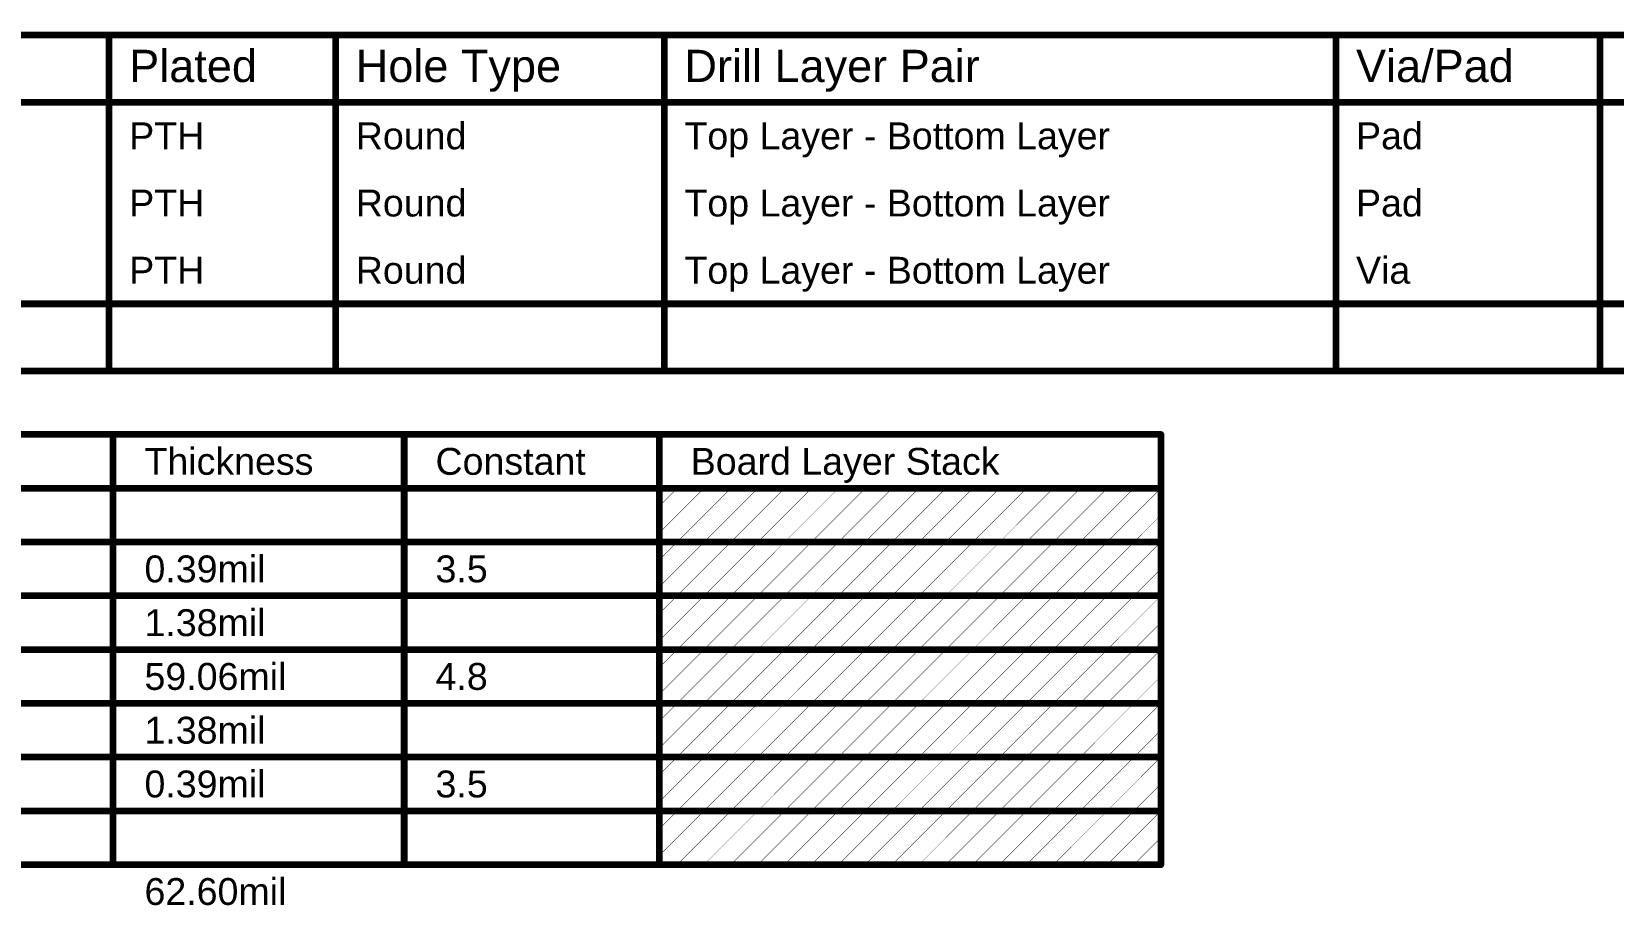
# Model space of a CAD drawing. Header units: inches. Extents: x -17 to 345, y -18 to 43.
# Drawn here: x 73.1 to 162.8, y -6.7 to 42.9 of the extents above; entities that cross this region are included whole.
import ezdxf

# ---------------------------------------------------------------- set-up
doc = ezdxf.new("R2010")
doc.units = ezdxf.units.IN
doc.layers.add('Drill Drawing', color=1, linetype='Continuous')
doc.layers.add('Mechanical 3', color=76, linetype='Continuous')
doc.styles.add('Arial', font='', dxfattribs={"height": 0.2})
doc.styles.get('Arial').set_extended_font_data('Arial')

msp = doc.modelspace()

# ---------------------------------------------------------------- linework, layer by layer
at = {"layer": 'Drill Drawing'}
for points in [[(21.831, 42.685, 0.381, 0.381, 0), (344.525, 42.685, 0.381, 0.381, 0)], [(77.468, 23.635, 0.381, 0.381, 0), (77.468, 42.685, 0.381, 0.381, 0)], [(90.317, 23.635, 0.381, 0.381, 0), (90.317, 42.685, 0.381, 0.381, 0)], [(108.956, 23.635, 0.381, 0.381, 0), (108.956, 42.685, 0.381, 0.381, 0)], [(147.044, 23.635, 0.381, 0.381, 0), (147.044, 42.685, 0.381, 0.381, 0)], [(162.026, 23.635, 0.381, 0.381, 0), (162.026, 42.685, 0.381, 0.381, 0)], [(21.831, 38.875, 0.381, 0.381, 0), (344.525, 38.875, 0.381, 0.381, 0)], [(21.831, 27.445, 0.381, 0.381, 0), (344.525, 27.445, 0.381, 0.381, 0)], [(21.831, 23.635, 0.381, 0.381, 0), (344.525, 23.635, 0.381, 0.381, 0)]]:
    msp.add_lwpolyline(points, format="xyseb", dxfattribs=at)
for points in [[(77.373, 42.685, 0.191, 0.191, 1), (77.563, 42.685, 0.191, 0.191, 1)], [(90.222, 42.685, 0.191, 0.191, 1), (90.412, 42.685, 0.191, 0.191, 1)], [(108.86, 42.685, 0.191, 0.191, 1), (109.051, 42.685, 0.191, 0.191, 1)], [(146.949, 42.685, 0.191, 0.191, 1), (147.14, 42.685, 0.191, 0.191, 1)], [(161.931, 42.685, 0.191, 0.191, 1), (162.122, 42.685, 0.191, 0.191, 1)], [(77.373, 23.635, 0.191, 0.191, 1), (77.563, 23.635, 0.191, 0.191, 1)], [(90.222, 23.635, 0.191, 0.191, 1), (90.412, 23.635, 0.191, 0.191, 1)], [(108.86, 23.635, 0.191, 0.191, 1), (109.051, 23.635, 0.191, 0.191, 1)], [(146.949, 23.635, 0.191, 0.191, 1), (147.14, 23.635, 0.191, 0.191, 1)], [(161.931, 23.635, 0.191, 0.191, 1), (162.122, 23.635, 0.191, 0.191, 1)]]:
    msp.add_lwpolyline(points, format="xyseb", close=True, dxfattribs=at)
at = {"layer": 'Mechanical 3'}
for points in [[(21.833, 20.041, 0.381, 0.381, 0), (137.119, 20.041, 0.381, 0.381, 0)], [(77.699, -4.343, 0.381, 0.381, 0), (77.699, 20.041, 0.381, 0.381, 0)], [(94.204, -4.343, 0.381, 0.381, 0), (94.204, 20.041, 0.381, 0.381, 0)], [(108.679, -4.343, 0.381, 0.381, 0), (108.679, 20.041, 0.381, 0.381, 0)], [(137.119, -4.343, 0.381, 0.381, 0), (137.119, 20.041, 0.381, 0.381, 0)], [(21.833, 16.993, 0.381, 0.381, 0), (137.119, 16.993, 0.381, 0.381, 0)], [(108.679, 15.985, 0.0254, 0.0254, 0), (109.687, 16.993, 0.0254, 0.0254, 0)], [(108.679, 14.461, 0.0254, 0.0254, 0), (111.211, 16.993, 0.0254, 0.0254, 0)], [(109.687, 13.945, 0.0254, 0.0254, 0), (112.735, 16.993, 0.0254, 0.0254, 0)], [(111.211, 13.945, 0.0254, 0.0254, 0), (114.259, 16.993, 0.0254, 0.0254, 0)], [(112.735, 13.945, 0.0254, 0.0254, 0), (115.783, 16.993, 0.0254, 0.0254, 0)], [(114.259, 13.945, 0.0254, 0.0254, 0), (117.307, 16.993, 0.0254, 0.0254, 0)], [(115.783, 13.945, 0.0254, 0.0254, 0), (118.831, 16.993, 0.0254, 0.0254, 0)], [(117.307, 13.945, 0.0254, 0.0254, 0), (120.355, 16.993, 0.0254, 0.0254, 0)], [(118.831, 13.945, 0.0254, 0.0254, 0), (121.879, 16.993, 0.0254, 0.0254, 0)], [(120.355, 13.945, 0.0254, 0.0254, 0), (123.403, 16.993, 0.0254, 0.0254, 0)], [(121.879, 13.945, 0.0254, 0.0254, 0), (124.927, 16.993, 0.0254, 0.0254, 0)], [(123.403, 13.945, 0.0254, 0.0254, 0), (126.451, 16.993, 0.0254, 0.0254, 0)], [(124.927, 13.945, 0.0254, 0.0254, 0), (127.975, 16.993, 0.0254, 0.0254, 0)], [(126.451, 13.945, 0.0254, 0.0254, 0), (129.499, 16.993, 0.0254, 0.0254, 0)], [(127.975, 13.945, 0.0254, 0.0254, 0), (131.023, 16.993, 0.0254, 0.0254, 0)], [(129.499, 13.945, 0.0254, 0.0254, 0), (132.547, 16.993, 0.0254, 0.0254, 0)], [(131.023, 13.945, 0.0254, 0.0254, 0), (134.071, 16.993, 0.0254, 0.0254, 0)], [(132.547, 13.945, 0.0254, 0.0254, 0), (135.595, 16.993, 0.0254, 0.0254, 0)], [(134.071, 13.945, 0.0254, 0.0254, 0), (137.119, 16.993, 0.0254, 0.0254, 0)], [(135.595, 13.945, 0.0254, 0.0254, 0), (137.119, 15.469, 0.0254, 0.0254, 0)], [(55.861, 13.945, 0.381, 0.381, 0), (77.699, 13.945, 0.381, 0.381, 0)], [(77.699, 13.945, 0.381, 0.381, 0), (94.204, 13.945, 0.381, 0.381, 0)], [(94.204, 13.945, 0.381, 0.381, 0), (108.679, 13.945, 0.381, 0.381, 0)], [(108.679, 13.945, 0.381, 0.381, 0), (137.119, 13.945, 0.381, 0.381, 0)], [(108.679, 12.937, 0.0254, 0.0254, 0), (109.687, 13.945, 0.0254, 0.0254, 0)], [(108.679, 11.413, 0.0254, 0.0254, 0), (111.211, 13.945, 0.0254, 0.0254, 0)], [(109.687, 10.897, 0.0254, 0.0254, 0), (112.735, 13.945, 0.0254, 0.0254, 0)], [(111.211, 10.897, 0.0254, 0.0254, 0), (114.259, 13.945, 0.0254, 0.0254, 0)], [(112.735, 10.897, 0.0254, 0.0254, 0), (115.783, 13.945, 0.0254, 0.0254, 0)], [(114.259, 10.897, 0.0254, 0.0254, 0), (117.307, 13.945, 0.0254, 0.0254, 0)], [(115.783, 10.897, 0.0254, 0.0254, 0), (118.831, 13.945, 0.0254, 0.0254, 0)], [(117.307, 10.897, 0.0254, 0.0254, 0), (120.355, 13.945, 0.0254, 0.0254, 0)], [(118.831, 10.897, 0.0254, 0.0254, 0), (121.879, 13.945, 0.0254, 0.0254, 0)], [(120.355, 10.897, 0.0254, 0.0254, 0), (123.403, 13.945, 0.0254, 0.0254, 0)], [(121.879, 10.897, 0.0254, 0.0254, 0), (124.927, 13.945, 0.0254, 0.0254, 0)], [(123.403, 10.897, 0.0254, 0.0254, 0), (126.451, 13.945, 0.0254, 0.0254, 0)], [(124.927, 10.897, 0.0254, 0.0254, 0), (127.975, 13.945, 0.0254, 0.0254, 0)], [(126.451, 10.897, 0.0254, 0.0254, 0), (129.499, 13.945, 0.0254, 0.0254, 0)], [(127.975, 10.897, 0.0254, 0.0254, 0), (131.023, 13.945, 0.0254, 0.0254, 0)], [(129.499, 10.897, 0.0254, 0.0254, 0), (132.547, 13.945, 0.0254, 0.0254, 0)], [(131.023, 10.897, 0.0254, 0.0254, 0), (134.071, 13.945, 0.0254, 0.0254, 0)], [(132.547, 10.897, 0.0254, 0.0254, 0), (135.595, 13.945, 0.0254, 0.0254, 0)], [(134.071, 10.897, 0.0254, 0.0254, 0), (137.119, 13.945, 0.0254, 0.0254, 0)], [(135.595, 10.897, 0.0254, 0.0254, 0), (137.119, 12.421, 0.0254, 0.0254, 0)], [(55.861, 10.897, 0.381, 0.381, 0), (77.699, 10.897, 0.381, 0.381, 0)], [(77.699, 10.897, 0.381, 0.381, 0), (94.204, 10.897, 0.381, 0.381, 0)], [(94.204, 10.897, 0.381, 0.381, 0), (108.679, 10.897, 0.381, 0.381, 0)], [(108.679, 10.897, 0.381, 0.381, 0), (137.119, 10.897, 0.381, 0.381, 0)], [(108.679, 9.889, 0.0254, 0.0254, 0), (109.687, 10.897, 0.0254, 0.0254, 0)], [(108.679, 8.365, 0.0254, 0.0254, 0), (111.211, 10.897, 0.0254, 0.0254, 0)], [(109.687, 7.849, 0.0254, 0.0254, 0), (112.735, 10.897, 0.0254, 0.0254, 0)], [(111.211, 7.849, 0.0254, 0.0254, 0), (114.259, 10.897, 0.0254, 0.0254, 0)], [(112.735, 7.849, 0.0254, 0.0254, 0), (115.783, 10.897, 0.0254, 0.0254, 0)], [(114.259, 7.849, 0.0254, 0.0254, 0), (117.307, 10.897, 0.0254, 0.0254, 0)], [(115.783, 7.849, 0.0254, 0.0254, 0), (118.831, 10.897, 0.0254, 0.0254, 0)], [(117.307, 7.849, 0.0254, 0.0254, 0), (120.355, 10.897, 0.0254, 0.0254, 0)], [(118.831, 7.849, 0.0254, 0.0254, 0), (121.879, 10.897, 0.0254, 0.0254, 0)], [(120.355, 7.849, 0.0254, 0.0254, 0), (123.403, 10.897, 0.0254, 0.0254, 0)], [(121.879, 7.849, 0.0254, 0.0254, 0), (124.927, 10.897, 0.0254, 0.0254, 0)], [(123.403, 7.849, 0.0254, 0.0254, 0), (126.451, 10.897, 0.0254, 0.0254, 0)], [(124.927, 7.849, 0.0254, 0.0254, 0), (127.975, 10.897, 0.0254, 0.0254, 0)], [(126.451, 7.849, 0.0254, 0.0254, 0), (129.499, 10.897, 0.0254, 0.0254, 0)], [(127.975, 7.849, 0.0254, 0.0254, 0), (131.023, 10.897, 0.0254, 0.0254, 0)], [(129.499, 7.849, 0.0254, 0.0254, 0), (132.547, 10.897, 0.0254, 0.0254, 0)], [(131.023, 7.849, 0.0254, 0.0254, 0), (134.071, 10.897, 0.0254, 0.0254, 0)], [(132.547, 7.849, 0.0254, 0.0254, 0), (135.595, 10.897, 0.0254, 0.0254, 0)], [(134.071, 7.849, 0.0254, 0.0254, 0), (137.119, 10.897, 0.0254, 0.0254, 0)], [(135.595, 7.849, 0.0254, 0.0254, 0), (137.119, 9.373, 0.0254, 0.0254, 0)], [(55.861, 7.849, 0.381, 0.381, 0), (77.699, 7.849, 0.381, 0.381, 0)], [(77.699, 7.849, 0.381, 0.381, 0), (94.204, 7.849, 0.381, 0.381, 0)], [(94.204, 7.849, 0.381, 0.381, 0), (108.679, 7.849, 0.381, 0.381, 0)], [(108.679, 7.849, 0.381, 0.381, 0), (137.119, 7.849, 0.381, 0.381, 0)], [(108.679, 6.841, 0.0254, 0.0254, 0), (109.687, 7.849, 0.0254, 0.0254, 0)], [(108.679, 5.317, 0.0254, 0.0254, 0), (111.211, 7.849, 0.0254, 0.0254, 0)], [(109.687, 4.801, 0.0254, 0.0254, 0), (112.735, 7.849, 0.0254, 0.0254, 0)], [(111.211, 4.801, 0.0254, 0.0254, 0), (114.259, 7.849, 0.0254, 0.0254, 0)], [(112.735, 4.801, 0.0254, 0.0254, 0), (115.783, 7.849, 0.0254, 0.0254, 0)], [(114.259, 4.801, 0.0254, 0.0254, 0), (117.307, 7.849, 0.0254, 0.0254, 0)], [(115.783, 4.801, 0.0254, 0.0254, 0), (118.831, 7.849, 0.0254, 0.0254, 0)], [(117.307, 4.801, 0.0254, 0.0254, 0), (120.355, 7.849, 0.0254, 0.0254, 0)], [(118.831, 4.801, 0.0254, 0.0254, 0), (121.879, 7.849, 0.0254, 0.0254, 0)], [(120.355, 4.801, 0.0254, 0.0254, 0), (123.403, 7.849, 0.0254, 0.0254, 0)], [(121.879, 4.801, 0.0254, 0.0254, 0), (124.927, 7.849, 0.0254, 0.0254, 0)], [(123.403, 4.801, 0.0254, 0.0254, 0), (126.451, 7.849, 0.0254, 0.0254, 0)], [(124.927, 4.801, 0.0254, 0.0254, 0), (127.975, 7.849, 0.0254, 0.0254, 0)], [(126.451, 4.801, 0.0254, 0.0254, 0), (129.499, 7.849, 0.0254, 0.0254, 0)], [(127.975, 4.801, 0.0254, 0.0254, 0), (131.023, 7.849, 0.0254, 0.0254, 0)], [(129.499, 4.801, 0.0254, 0.0254, 0), (132.547, 7.849, 0.0254, 0.0254, 0)], [(131.023, 4.801, 0.0254, 0.0254, 0), (134.071, 7.849, 0.0254, 0.0254, 0)], [(132.547, 4.801, 0.0254, 0.0254, 0), (135.595, 7.849, 0.0254, 0.0254, 0)], [(134.071, 4.801, 0.0254, 0.0254, 0), (137.119, 7.849, 0.0254, 0.0254, 0)], [(135.595, 4.801, 0.0254, 0.0254, 0), (137.119, 6.325, 0.0254, 0.0254, 0)], [(55.861, 4.801, 0.381, 0.381, 0), (77.699, 4.801, 0.381, 0.381, 0)], [(77.699, 4.801, 0.381, 0.381, 0), (94.204, 4.801, 0.381, 0.381, 0)], [(94.204, 4.801, 0.381, 0.381, 0), (108.679, 4.801, 0.381, 0.381, 0)], [(108.679, 4.801, 0.381, 0.381, 0), (137.119, 4.801, 0.381, 0.381, 0)], [(108.679, 3.793, 0.0254, 0.0254, 0), (109.687, 4.801, 0.0254, 0.0254, 0)], [(108.679, 2.269, 0.0254, 0.0254, 0), (111.211, 4.801, 0.0254, 0.0254, 0)], [(109.687, 1.753, 0.0254, 0.0254, 0), (112.735, 4.801, 0.0254, 0.0254, 0)], [(111.211, 1.753, 0.0254, 0.0254, 0), (114.259, 4.801, 0.0254, 0.0254, 0)], [(112.735, 1.753, 0.0254, 0.0254, 0), (115.783, 4.801, 0.0254, 0.0254, 0)], [(114.259, 1.753, 0.0254, 0.0254, 0), (117.307, 4.801, 0.0254, 0.0254, 0)], [(115.783, 1.753, 0.0254, 0.0254, 0), (118.831, 4.801, 0.0254, 0.0254, 0)], [(117.307, 1.753, 0.0254, 0.0254, 0), (120.355, 4.801, 0.0254, 0.0254, 0)], [(118.831, 1.753, 0.0254, 0.0254, 0), (121.879, 4.801, 0.0254, 0.0254, 0)], [(120.355, 1.753, 0.0254, 0.0254, 0), (123.403, 4.801, 0.0254, 0.0254, 0)], [(121.879, 1.753, 0.0254, 0.0254, 0), (124.927, 4.801, 0.0254, 0.0254, 0)], [(123.403, 1.753, 0.0254, 0.0254, 0), (126.451, 4.801, 0.0254, 0.0254, 0)], [(124.927, 1.753, 0.0254, 0.0254, 0), (127.975, 4.801, 0.0254, 0.0254, 0)], [(126.451, 1.753, 0.0254, 0.0254, 0), (129.499, 4.801, 0.0254, 0.0254, 0)], [(127.975, 1.753, 0.0254, 0.0254, 0), (131.023, 4.801, 0.0254, 0.0254, 0)], [(129.499, 1.753, 0.0254, 0.0254, 0), (132.547, 4.801, 0.0254, 0.0254, 0)], [(131.023, 1.753, 0.0254, 0.0254, 0), (134.071, 4.801, 0.0254, 0.0254, 0)], [(132.547, 1.753, 0.0254, 0.0254, 0), (135.595, 4.801, 0.0254, 0.0254, 0)], [(134.071, 1.753, 0.0254, 0.0254, 0), (137.119, 4.801, 0.0254, 0.0254, 0)], [(135.595, 1.753, 0.0254, 0.0254, 0), (137.119, 3.277, 0.0254, 0.0254, 0)], [(55.861, 1.753, 0.381, 0.381, 0), (77.699, 1.753, 0.381, 0.381, 0)], [(77.699, 1.753, 0.381, 0.381, 0), (94.204, 1.753, 0.381, 0.381, 0)], [(94.204, 1.753, 0.381, 0.381, 0), (108.679, 1.753, 0.381, 0.381, 0)], [(108.679, 1.753, 0.381, 0.381, 0), (137.119, 1.753, 0.381, 0.381, 0)], [(108.679, 0.745, 0.0254, 0.0254, 0), (109.687, 1.753, 0.0254, 0.0254, 0)], [(108.679, -0.779, 0.0254, 0.0254, 0), (111.211, 1.753, 0.0254, 0.0254, 0)], [(109.687, -1.295, 0.0254, 0.0254, 0), (112.735, 1.753, 0.0254, 0.0254, 0)], [(111.211, -1.295, 0.0254, 0.0254, 0), (114.259, 1.753, 0.0254, 0.0254, 0)], [(112.735, -1.295, 0.0254, 0.0254, 0), (115.783, 1.753, 0.0254, 0.0254, 0)], [(114.259, -1.295, 0.0254, 0.0254, 0), (117.307, 1.753, 0.0254, 0.0254, 0)], [(115.783, -1.295, 0.0254, 0.0254, 0), (118.831, 1.753, 0.0254, 0.0254, 0)], [(117.307, -1.295, 0.0254, 0.0254, 0), (120.355, 1.753, 0.0254, 0.0254, 0)], [(118.831, -1.295, 0.0254, 0.0254, 0), (121.879, 1.753, 0.0254, 0.0254, 0)], [(120.355, -1.295, 0.0254, 0.0254, 0), (123.403, 1.753, 0.0254, 0.0254, 0)], [(121.879, -1.295, 0.0254, 0.0254, 0), (124.927, 1.753, 0.0254, 0.0254, 0)], [(123.403, -1.295, 0.0254, 0.0254, 0), (126.451, 1.753, 0.0254, 0.0254, 0)], [(124.927, -1.295, 0.0254, 0.0254, 0), (127.975, 1.753, 0.0254, 0.0254, 0)], [(126.451, -1.295, 0.0254, 0.0254, 0), (129.499, 1.753, 0.0254, 0.0254, 0)], [(127.975, -1.295, 0.0254, 0.0254, 0), (131.023, 1.753, 0.0254, 0.0254, 0)], [(129.499, -1.295, 0.0254, 0.0254, 0), (132.547, 1.753, 0.0254, 0.0254, 0)], [(131.023, -1.295, 0.0254, 0.0254, 0), (134.071, 1.753, 0.0254, 0.0254, 0)], [(132.547, -1.295, 0.0254, 0.0254, 0), (135.595, 1.753, 0.0254, 0.0254, 0)], [(134.071, -1.295, 0.0254, 0.0254, 0), (137.119, 1.753, 0.0254, 0.0254, 0)], [(135.595, -1.295, 0.0254, 0.0254, 0), (137.119, 0.229, 0.0254, 0.0254, 0)], [(55.861, -1.295, 0.381, 0.381, 0), (77.699, -1.295, 0.381, 0.381, 0)], [(77.699, -1.295, 0.381, 0.381, 0), (94.204, -1.295, 0.381, 0.381, 0)], [(94.204, -1.295, 0.381, 0.381, 0), (108.679, -1.295, 0.381, 0.381, 0)], [(108.679, -1.295, 0.381, 0.381, 0), (137.119, -1.295, 0.381, 0.381, 0)], [(108.679, -2.303, 0.0254, 0.0254, 0), (109.687, -1.295, 0.0254, 0.0254, 0)], [(108.679, -3.827, 0.0254, 0.0254, 0), (111.211, -1.295, 0.0254, 0.0254, 0)], [(109.687, -4.343, 0.0254, 0.0254, 0), (112.735, -1.295, 0.0254, 0.0254, 0)], [(111.211, -4.343, 0.0254, 0.0254, 0), (114.259, -1.295, 0.0254, 0.0254, 0)], [(112.735, -4.343, 0.0254, 0.0254, 0), (115.783, -1.295, 0.0254, 0.0254, 0)], [(114.259, -4.343, 0.0254, 0.0254, 0), (117.307, -1.295, 0.0254, 0.0254, 0)], [(115.783, -4.343, 0.0254, 0.0254, 0), (118.831, -1.295, 0.0254, 0.0254, 0)], [(117.307, -4.343, 0.0254, 0.0254, 0), (120.355, -1.295, 0.0254, 0.0254, 0)], [(118.831, -4.343, 0.0254, 0.0254, 0), (121.879, -1.295, 0.0254, 0.0254, 0)], [(120.355, -4.343, 0.0254, 0.0254, 0), (123.403, -1.295, 0.0254, 0.0254, 0)], [(121.879, -4.343, 0.0254, 0.0254, 0), (124.927, -1.295, 0.0254, 0.0254, 0)], [(123.403, -4.343, 0.0254, 0.0254, 0), (126.451, -1.295, 0.0254, 0.0254, 0)], [(124.927, -4.343, 0.0254, 0.0254, 0), (127.975, -1.295, 0.0254, 0.0254, 0)], [(126.451, -4.343, 0.0254, 0.0254, 0), (129.499, -1.295, 0.0254, 0.0254, 0)], [(127.975, -4.343, 0.0254, 0.0254, 0), (131.023, -1.295, 0.0254, 0.0254, 0)], [(129.499, -4.343, 0.0254, 0.0254, 0), (132.547, -1.295, 0.0254, 0.0254, 0)], [(131.023, -4.343, 0.0254, 0.0254, 0), (134.071, -1.295, 0.0254, 0.0254, 0)], [(132.547, -4.343, 0.0254, 0.0254, 0), (135.595, -1.295, 0.0254, 0.0254, 0)], [(134.071, -4.343, 0.0254, 0.0254, 0), (137.119, -1.295, 0.0254, 0.0254, 0)], [(135.595, -4.343, 0.0254, 0.0254, 0), (137.119, -2.819, 0.0254, 0.0254, 0)], [(55.861, -4.343, 0.381, 0.381, 0), (77.699, -4.343, 0.381, 0.381, 0)], [(77.699, -4.343, 0.381, 0.381, 0), (94.204, -4.343, 0.381, 0.381, 0)], [(94.204, -4.343, 0.381, 0.381, 0), (108.679, -4.343, 0.381, 0.381, 0)], [(108.679, -4.343, 0.381, 0.381, 0), (137.119, -4.343, 0.381, 0.381, 0)]]:
    msp.add_lwpolyline(points, format="xyseb", dxfattribs=at)
for points in [[(77.603, 20.041, 0.191, 0.191, 1), (77.794, 20.041, 0.191, 0.191, 1)], [(94.109, 20.041, 0.191, 0.191, 1), (94.3, 20.041, 0.191, 0.191, 1)], [(108.584, 20.041, 0.191, 0.191, 1), (108.774, 20.041, 0.191, 0.191, 1)], [(137.024, 20.041, 0.191, 0.191, 1), (137.214, 20.041, 0.191, 0.191, 1)], [(137.024, 20.041, 0.191, 0.191, 1), (137.214, 20.041, 0.191, 0.191, 1)], [(137.024, 16.993, 0.191, 0.191, 1), (137.214, 16.993, 0.191, 0.191, 1)], [(109.68, 16.993, 0.0127, 0.0127, 1), (109.693, 16.993, 0.0127, 0.0127, 1)], [(111.204, 16.993, 0.0127, 0.0127, 1), (111.217, 16.993, 0.0127, 0.0127, 1)], [(112.728, 16.993, 0.0127, 0.0127, 1), (112.741, 16.993, 0.0127, 0.0127, 1)], [(114.252, 16.993, 0.0127, 0.0127, 1), (114.265, 16.993, 0.0127, 0.0127, 1)], [(115.776, 16.993, 0.0127, 0.0127, 1), (115.789, 16.993, 0.0127, 0.0127, 1)], [(117.3, 16.993, 0.0127, 0.0127, 1), (117.313, 16.993, 0.0127, 0.0127, 1)], [(118.824, 16.993, 0.0127, 0.0127, 1), (118.837, 16.993, 0.0127, 0.0127, 1)], [(120.348, 16.993, 0.0127, 0.0127, 1), (120.361, 16.993, 0.0127, 0.0127, 1)], [(121.872, 16.993, 0.0127, 0.0127, 1), (121.885, 16.993, 0.0127, 0.0127, 1)], [(123.396, 16.993, 0.0127, 0.0127, 1), (123.409, 16.993, 0.0127, 0.0127, 1)], [(124.92, 16.993, 0.0127, 0.0127, 1), (124.933, 16.993, 0.0127, 0.0127, 1)], [(126.444, 16.993, 0.0127, 0.0127, 1), (126.457, 16.993, 0.0127, 0.0127, 1)], [(127.968, 16.993, 0.0127, 0.0127, 1), (127.981, 16.993, 0.0127, 0.0127, 1)], [(129.492, 16.993, 0.0127, 0.0127, 1), (129.505, 16.993, 0.0127, 0.0127, 1)], [(131.016, 16.993, 0.0127, 0.0127, 1), (131.029, 16.993, 0.0127, 0.0127, 1)], [(132.54, 16.993, 0.0127, 0.0127, 1), (132.553, 16.993, 0.0127, 0.0127, 1)], [(134.064, 16.993, 0.0127, 0.0127, 1), (134.077, 16.993, 0.0127, 0.0127, 1)], [(135.588, 16.993, 0.0127, 0.0127, 1), (135.601, 16.993, 0.0127, 0.0127, 1)], [(137.112, 16.993, 0.0127, 0.0127, 1), (137.125, 16.993, 0.0127, 0.0127, 1)], [(108.673, 15.985, 0.0127, 0.0127, 1), (108.685, 15.985, 0.0127, 0.0127, 1)], [(137.112, 15.469, 0.0127, 0.0127, 1), (137.125, 15.469, 0.0127, 0.0127, 1)], [(108.673, 14.461, 0.0127, 0.0127, 1), (108.685, 14.461, 0.0127, 0.0127, 1)], [(77.603, 13.945, 0.191, 0.191, 1), (77.794, 13.945, 0.191, 0.191, 1)], [(77.603, 13.945, 0.191, 0.191, 1), (77.794, 13.945, 0.191, 0.191, 1)], [(94.109, 13.945, 0.191, 0.191, 1), (94.3, 13.945, 0.191, 0.191, 1)], [(94.109, 13.945, 0.191, 0.191, 1), (94.3, 13.945, 0.191, 0.191, 1)], [(108.584, 13.945, 0.191, 0.191, 1), (108.774, 13.945, 0.191, 0.191, 1)], [(108.584, 13.945, 0.191, 0.191, 1), (108.774, 13.945, 0.191, 0.191, 1)], [(109.68, 13.945, 0.0127, 0.0127, 1), (109.693, 13.945, 0.0127, 0.0127, 1)], [(109.68, 13.945, 0.0127, 0.0127, 1), (109.693, 13.945, 0.0127, 0.0127, 1)], [(111.204, 13.945, 0.0127, 0.0127, 1), (111.217, 13.945, 0.0127, 0.0127, 1)], [(111.204, 13.945, 0.0127, 0.0127, 1), (111.217, 13.945, 0.0127, 0.0127, 1)], [(112.728, 13.945, 0.0127, 0.0127, 1), (112.741, 13.945, 0.0127, 0.0127, 1)], [(112.728, 13.945, 0.0127, 0.0127, 1), (112.741, 13.945, 0.0127, 0.0127, 1)], [(114.252, 13.945, 0.0127, 0.0127, 1), (114.265, 13.945, 0.0127, 0.0127, 1)], [(114.252, 13.945, 0.0127, 0.0127, 1), (114.265, 13.945, 0.0127, 0.0127, 1)], [(115.776, 13.945, 0.0127, 0.0127, 1), (115.789, 13.945, 0.0127, 0.0127, 1)], [(115.776, 13.945, 0.0127, 0.0127, 1), (115.789, 13.945, 0.0127, 0.0127, 1)], [(117.3, 13.945, 0.0127, 0.0127, 1), (117.313, 13.945, 0.0127, 0.0127, 1)], [(117.3, 13.945, 0.0127, 0.0127, 1), (117.313, 13.945, 0.0127, 0.0127, 1)], [(118.824, 13.945, 0.0127, 0.0127, 1), (118.837, 13.945, 0.0127, 0.0127, 1)], [(118.824, 13.945, 0.0127, 0.0127, 1), (118.837, 13.945, 0.0127, 0.0127, 1)], [(120.348, 13.945, 0.0127, 0.0127, 1), (120.361, 13.945, 0.0127, 0.0127, 1)], [(120.348, 13.945, 0.0127, 0.0127, 1), (120.361, 13.945, 0.0127, 0.0127, 1)], [(121.872, 13.945, 0.0127, 0.0127, 1), (121.885, 13.945, 0.0127, 0.0127, 1)], [(121.872, 13.945, 0.0127, 0.0127, 1), (121.885, 13.945, 0.0127, 0.0127, 1)], [(123.396, 13.945, 0.0127, 0.0127, 1), (123.409, 13.945, 0.0127, 0.0127, 1)], [(123.396, 13.945, 0.0127, 0.0127, 1), (123.409, 13.945, 0.0127, 0.0127, 1)], [(124.92, 13.945, 0.0127, 0.0127, 1), (124.933, 13.945, 0.0127, 0.0127, 1)], [(124.92, 13.945, 0.0127, 0.0127, 1), (124.933, 13.945, 0.0127, 0.0127, 1)], [(126.444, 13.945, 0.0127, 0.0127, 1), (126.457, 13.945, 0.0127, 0.0127, 1)], [(126.444, 13.945, 0.0127, 0.0127, 1), (126.457, 13.945, 0.0127, 0.0127, 1)], [(127.968, 13.945, 0.0127, 0.0127, 1), (127.981, 13.945, 0.0127, 0.0127, 1)], [(127.968, 13.945, 0.0127, 0.0127, 1), (127.981, 13.945, 0.0127, 0.0127, 1)], [(129.492, 13.945, 0.0127, 0.0127, 1), (129.505, 13.945, 0.0127, 0.0127, 1)], [(129.492, 13.945, 0.0127, 0.0127, 1), (129.505, 13.945, 0.0127, 0.0127, 1)], [(131.016, 13.945, 0.0127, 0.0127, 1), (131.029, 13.945, 0.0127, 0.0127, 1)], [(131.016, 13.945, 0.0127, 0.0127, 1), (131.029, 13.945, 0.0127, 0.0127, 1)], [(132.54, 13.945, 0.0127, 0.0127, 1), (132.553, 13.945, 0.0127, 0.0127, 1)], [(132.54, 13.945, 0.0127, 0.0127, 1), (132.553, 13.945, 0.0127, 0.0127, 1)], [(134.064, 13.945, 0.0127, 0.0127, 1), (134.077, 13.945, 0.0127, 0.0127, 1)], [(134.064, 13.945, 0.0127, 0.0127, 1), (134.077, 13.945, 0.0127, 0.0127, 1)], [(135.588, 13.945, 0.0127, 0.0127, 1), (135.601, 13.945, 0.0127, 0.0127, 1)], [(135.588, 13.945, 0.0127, 0.0127, 1), (135.601, 13.945, 0.0127, 0.0127, 1)], [(137.024, 13.945, 0.191, 0.191, 1), (137.214, 13.945, 0.191, 0.191, 1)], [(137.112, 13.945, 0.0127, 0.0127, 1), (137.125, 13.945, 0.0127, 0.0127, 1)], [(108.673, 12.937, 0.0127, 0.0127, 1), (108.685, 12.937, 0.0127, 0.0127, 1)], [(137.112, 12.421, 0.0127, 0.0127, 1), (137.125, 12.421, 0.0127, 0.0127, 1)], [(77.603, 10.897, 0.191, 0.191, 1), (77.794, 10.897, 0.191, 0.191, 1)], [(77.603, 10.897, 0.191, 0.191, 1), (77.794, 10.897, 0.191, 0.191, 1)], [(94.109, 10.897, 0.191, 0.191, 1), (94.3, 10.897, 0.191, 0.191, 1)], [(94.109, 10.897, 0.191, 0.191, 1), (94.3, 10.897, 0.191, 0.191, 1)], [(108.584, 10.897, 0.191, 0.191, 1), (108.774, 10.897, 0.191, 0.191, 1)], [(108.584, 10.897, 0.191, 0.191, 1), (108.774, 10.897, 0.191, 0.191, 1)], [(108.673, 11.413, 0.0127, 0.0127, 1), (108.685, 11.413, 0.0127, 0.0127, 1)], [(109.68, 10.897, 0.0127, 0.0127, 1), (109.693, 10.897, 0.0127, 0.0127, 1)], [(109.68, 10.897, 0.0127, 0.0127, 1), (109.693, 10.897, 0.0127, 0.0127, 1)], [(111.204, 10.897, 0.0127, 0.0127, 1), (111.217, 10.897, 0.0127, 0.0127, 1)], [(111.204, 10.897, 0.0127, 0.0127, 1), (111.217, 10.897, 0.0127, 0.0127, 1)], [(112.728, 10.897, 0.0127, 0.0127, 1), (112.741, 10.897, 0.0127, 0.0127, 1)], [(112.728, 10.897, 0.0127, 0.0127, 1), (112.741, 10.897, 0.0127, 0.0127, 1)], [(114.252, 10.897, 0.0127, 0.0127, 1), (114.265, 10.897, 0.0127, 0.0127, 1)], [(114.252, 10.897, 0.0127, 0.0127, 1), (114.265, 10.897, 0.0127, 0.0127, 1)], [(115.776, 10.897, 0.0127, 0.0127, 1), (115.789, 10.897, 0.0127, 0.0127, 1)], [(115.776, 10.897, 0.0127, 0.0127, 1), (115.789, 10.897, 0.0127, 0.0127, 1)], [(117.3, 10.897, 0.0127, 0.0127, 1), (117.313, 10.897, 0.0127, 0.0127, 1)], [(117.3, 10.897, 0.0127, 0.0127, 1), (117.313, 10.897, 0.0127, 0.0127, 1)], [(118.824, 10.897, 0.0127, 0.0127, 1), (118.837, 10.897, 0.0127, 0.0127, 1)], [(118.824, 10.897, 0.0127, 0.0127, 1), (118.837, 10.897, 0.0127, 0.0127, 1)], [(120.348, 10.897, 0.0127, 0.0127, 1), (120.361, 10.897, 0.0127, 0.0127, 1)], [(120.348, 10.897, 0.0127, 0.0127, 1), (120.361, 10.897, 0.0127, 0.0127, 1)], [(121.872, 10.897, 0.0127, 0.0127, 1), (121.885, 10.897, 0.0127, 0.0127, 1)], [(121.872, 10.897, 0.0127, 0.0127, 1), (121.885, 10.897, 0.0127, 0.0127, 1)], [(123.396, 10.897, 0.0127, 0.0127, 1), (123.409, 10.897, 0.0127, 0.0127, 1)], [(123.396, 10.897, 0.0127, 0.0127, 1), (123.409, 10.897, 0.0127, 0.0127, 1)], [(124.92, 10.897, 0.0127, 0.0127, 1), (124.933, 10.897, 0.0127, 0.0127, 1)], [(124.92, 10.897, 0.0127, 0.0127, 1), (124.933, 10.897, 0.0127, 0.0127, 1)], [(126.444, 10.897, 0.0127, 0.0127, 1), (126.457, 10.897, 0.0127, 0.0127, 1)], [(126.444, 10.897, 0.0127, 0.0127, 1), (126.457, 10.897, 0.0127, 0.0127, 1)], [(127.968, 10.897, 0.0127, 0.0127, 1), (127.981, 10.897, 0.0127, 0.0127, 1)], [(127.968, 10.897, 0.0127, 0.0127, 1), (127.981, 10.897, 0.0127, 0.0127, 1)], [(129.492, 10.897, 0.0127, 0.0127, 1), (129.505, 10.897, 0.0127, 0.0127, 1)], [(129.492, 10.897, 0.0127, 0.0127, 1), (129.505, 10.897, 0.0127, 0.0127, 1)], [(131.016, 10.897, 0.0127, 0.0127, 1), (131.029, 10.897, 0.0127, 0.0127, 1)], [(131.016, 10.897, 0.0127, 0.0127, 1), (131.029, 10.897, 0.0127, 0.0127, 1)], [(132.54, 10.897, 0.0127, 0.0127, 1), (132.553, 10.897, 0.0127, 0.0127, 1)], [(132.54, 10.897, 0.0127, 0.0127, 1), (132.553, 10.897, 0.0127, 0.0127, 1)], [(134.064, 10.897, 0.0127, 0.0127, 1), (134.077, 10.897, 0.0127, 0.0127, 1)], [(134.064, 10.897, 0.0127, 0.0127, 1), (134.077, 10.897, 0.0127, 0.0127, 1)], [(135.588, 10.897, 0.0127, 0.0127, 1), (135.601, 10.897, 0.0127, 0.0127, 1)], [(135.588, 10.897, 0.0127, 0.0127, 1), (135.601, 10.897, 0.0127, 0.0127, 1)], [(137.024, 10.897, 0.191, 0.191, 1), (137.214, 10.897, 0.191, 0.191, 1)], [(137.112, 10.897, 0.0127, 0.0127, 1), (137.125, 10.897, 0.0127, 0.0127, 1)], [(108.673, 9.889, 0.0127, 0.0127, 1), (108.685, 9.889, 0.0127, 0.0127, 1)], [(137.112, 9.373, 0.0127, 0.0127, 1), (137.125, 9.373, 0.0127, 0.0127, 1)], [(108.673, 8.365, 0.0127, 0.0127, 1), (108.685, 8.365, 0.0127, 0.0127, 1)], [(77.603, 7.849, 0.191, 0.191, 1), (77.794, 7.849, 0.191, 0.191, 1)], [(77.603, 7.849, 0.191, 0.191, 1), (77.794, 7.849, 0.191, 0.191, 1)], [(94.109, 7.849, 0.191, 0.191, 1), (94.3, 7.849, 0.191, 0.191, 1)], [(94.109, 7.849, 0.191, 0.191, 1), (94.3, 7.849, 0.191, 0.191, 1)], [(108.584, 7.849, 0.191, 0.191, 1), (108.774, 7.849, 0.191, 0.191, 1)], [(108.584, 7.849, 0.191, 0.191, 1), (108.774, 7.849, 0.191, 0.191, 1)], [(109.68, 7.849, 0.0127, 0.0127, 1), (109.693, 7.849, 0.0127, 0.0127, 1)], [(109.68, 7.849, 0.0127, 0.0127, 1), (109.693, 7.849, 0.0127, 0.0127, 1)], [(111.204, 7.849, 0.0127, 0.0127, 1), (111.217, 7.849, 0.0127, 0.0127, 1)], [(111.204, 7.849, 0.0127, 0.0127, 1), (111.217, 7.849, 0.0127, 0.0127, 1)], [(112.728, 7.849, 0.0127, 0.0127, 1), (112.741, 7.849, 0.0127, 0.0127, 1)], [(112.728, 7.849, 0.0127, 0.0127, 1), (112.741, 7.849, 0.0127, 0.0127, 1)], [(114.252, 7.849, 0.0127, 0.0127, 1), (114.265, 7.849, 0.0127, 0.0127, 1)], [(114.252, 7.849, 0.0127, 0.0127, 1), (114.265, 7.849, 0.0127, 0.0127, 1)], [(115.776, 7.849, 0.0127, 0.0127, 1), (115.789, 7.849, 0.0127, 0.0127, 1)], [(115.776, 7.849, 0.0127, 0.0127, 1), (115.789, 7.849, 0.0127, 0.0127, 1)], [(117.3, 7.849, 0.0127, 0.0127, 1), (117.313, 7.849, 0.0127, 0.0127, 1)], [(117.3, 7.849, 0.0127, 0.0127, 1), (117.313, 7.849, 0.0127, 0.0127, 1)], [(118.824, 7.849, 0.0127, 0.0127, 1), (118.837, 7.849, 0.0127, 0.0127, 1)], [(118.824, 7.849, 0.0127, 0.0127, 1), (118.837, 7.849, 0.0127, 0.0127, 1)], [(120.348, 7.849, 0.0127, 0.0127, 1), (120.361, 7.849, 0.0127, 0.0127, 1)], [(120.348, 7.849, 0.0127, 0.0127, 1), (120.361, 7.849, 0.0127, 0.0127, 1)], [(121.872, 7.849, 0.0127, 0.0127, 1), (121.885, 7.849, 0.0127, 0.0127, 1)], [(121.872, 7.849, 0.0127, 0.0127, 1), (121.885, 7.849, 0.0127, 0.0127, 1)], [(123.396, 7.849, 0.0127, 0.0127, 1), (123.409, 7.849, 0.0127, 0.0127, 1)], [(123.396, 7.849, 0.0127, 0.0127, 1), (123.409, 7.849, 0.0127, 0.0127, 1)], [(124.92, 7.849, 0.0127, 0.0127, 1), (124.933, 7.849, 0.0127, 0.0127, 1)], [(124.92, 7.849, 0.0127, 0.0127, 1), (124.933, 7.849, 0.0127, 0.0127, 1)], [(126.444, 7.849, 0.0127, 0.0127, 1), (126.457, 7.849, 0.0127, 0.0127, 1)], [(126.444, 7.849, 0.0127, 0.0127, 1), (126.457, 7.849, 0.0127, 0.0127, 1)], [(127.968, 7.849, 0.0127, 0.0127, 1), (127.981, 7.849, 0.0127, 0.0127, 1)], [(127.968, 7.849, 0.0127, 0.0127, 1), (127.981, 7.849, 0.0127, 0.0127, 1)], [(129.492, 7.849, 0.0127, 0.0127, 1), (129.505, 7.849, 0.0127, 0.0127, 1)], [(129.492, 7.849, 0.0127, 0.0127, 1), (129.505, 7.849, 0.0127, 0.0127, 1)], [(131.016, 7.849, 0.0127, 0.0127, 1), (131.029, 7.849, 0.0127, 0.0127, 1)], [(131.016, 7.849, 0.0127, 0.0127, 1), (131.029, 7.849, 0.0127, 0.0127, 1)], [(132.54, 7.849, 0.0127, 0.0127, 1), (132.553, 7.849, 0.0127, 0.0127, 1)], [(132.54, 7.849, 0.0127, 0.0127, 1), (132.553, 7.849, 0.0127, 0.0127, 1)], [(134.064, 7.849, 0.0127, 0.0127, 1), (134.077, 7.849, 0.0127, 0.0127, 1)], [(134.064, 7.849, 0.0127, 0.0127, 1), (134.077, 7.849, 0.0127, 0.0127, 1)], [(135.588, 7.849, 0.0127, 0.0127, 1), (135.601, 7.849, 0.0127, 0.0127, 1)], [(135.588, 7.849, 0.0127, 0.0127, 1), (135.601, 7.849, 0.0127, 0.0127, 1)], [(137.024, 7.849, 0.191, 0.191, 1), (137.214, 7.849, 0.191, 0.191, 1)], [(137.112, 7.849, 0.0127, 0.0127, 1), (137.125, 7.849, 0.0127, 0.0127, 1)], [(108.673, 6.841, 0.0127, 0.0127, 1), (108.685, 6.841, 0.0127, 0.0127, 1)], [(137.112, 6.325, 0.0127, 0.0127, 1), (137.125, 6.325, 0.0127, 0.0127, 1)], [(77.603, 4.801, 0.191, 0.191, 1), (77.794, 4.801, 0.191, 0.191, 1)], [(77.603, 4.801, 0.191, 0.191, 1), (77.794, 4.801, 0.191, 0.191, 1)], [(94.109, 4.801, 0.191, 0.191, 1), (94.3, 4.801, 0.191, 0.191, 1)], [(94.109, 4.801, 0.191, 0.191, 1), (94.3, 4.801, 0.191, 0.191, 1)], [(108.584, 4.801, 0.191, 0.191, 1), (108.774, 4.801, 0.191, 0.191, 1)], [(108.584, 4.801, 0.191, 0.191, 1), (108.774, 4.801, 0.191, 0.191, 1)], [(108.673, 5.317, 0.0127, 0.0127, 1), (108.685, 5.317, 0.0127, 0.0127, 1)], [(109.68, 4.801, 0.0127, 0.0127, 1), (109.693, 4.801, 0.0127, 0.0127, 1)], [(109.68, 4.801, 0.0127, 0.0127, 1), (109.693, 4.801, 0.0127, 0.0127, 1)], [(111.204, 4.801, 0.0127, 0.0127, 1), (111.217, 4.801, 0.0127, 0.0127, 1)], [(111.204, 4.801, 0.0127, 0.0127, 1), (111.217, 4.801, 0.0127, 0.0127, 1)], [(112.728, 4.801, 0.0127, 0.0127, 1), (112.741, 4.801, 0.0127, 0.0127, 1)], [(112.728, 4.801, 0.0127, 0.0127, 1), (112.741, 4.801, 0.0127, 0.0127, 1)], [(114.252, 4.801, 0.0127, 0.0127, 1), (114.265, 4.801, 0.0127, 0.0127, 1)], [(114.252, 4.801, 0.0127, 0.0127, 1), (114.265, 4.801, 0.0127, 0.0127, 1)], [(115.776, 4.801, 0.0127, 0.0127, 1), (115.789, 4.801, 0.0127, 0.0127, 1)], [(115.776, 4.801, 0.0127, 0.0127, 1), (115.789, 4.801, 0.0127, 0.0127, 1)], [(117.3, 4.801, 0.0127, 0.0127, 1), (117.313, 4.801, 0.0127, 0.0127, 1)], [(117.3, 4.801, 0.0127, 0.0127, 1), (117.313, 4.801, 0.0127, 0.0127, 1)], [(118.824, 4.801, 0.0127, 0.0127, 1), (118.837, 4.801, 0.0127, 0.0127, 1)], [(118.824, 4.801, 0.0127, 0.0127, 1), (118.837, 4.801, 0.0127, 0.0127, 1)], [(120.348, 4.801, 0.0127, 0.0127, 1), (120.361, 4.801, 0.0127, 0.0127, 1)], [(120.348, 4.801, 0.0127, 0.0127, 1), (120.361, 4.801, 0.0127, 0.0127, 1)], [(121.872, 4.801, 0.0127, 0.0127, 1), (121.885, 4.801, 0.0127, 0.0127, 1)], [(121.872, 4.801, 0.0127, 0.0127, 1), (121.885, 4.801, 0.0127, 0.0127, 1)], [(123.396, 4.801, 0.0127, 0.0127, 1), (123.409, 4.801, 0.0127, 0.0127, 1)], [(123.396, 4.801, 0.0127, 0.0127, 1), (123.409, 4.801, 0.0127, 0.0127, 1)], [(124.92, 4.801, 0.0127, 0.0127, 1), (124.933, 4.801, 0.0127, 0.0127, 1)], [(124.92, 4.801, 0.0127, 0.0127, 1), (124.933, 4.801, 0.0127, 0.0127, 1)], [(126.444, 4.801, 0.0127, 0.0127, 1), (126.457, 4.801, 0.0127, 0.0127, 1)], [(126.444, 4.801, 0.0127, 0.0127, 1), (126.457, 4.801, 0.0127, 0.0127, 1)], [(127.968, 4.801, 0.0127, 0.0127, 1), (127.981, 4.801, 0.0127, 0.0127, 1)], [(127.968, 4.801, 0.0127, 0.0127, 1), (127.981, 4.801, 0.0127, 0.0127, 1)], [(129.492, 4.801, 0.0127, 0.0127, 1), (129.505, 4.801, 0.0127, 0.0127, 1)], [(129.492, 4.801, 0.0127, 0.0127, 1), (129.505, 4.801, 0.0127, 0.0127, 1)], [(131.016, 4.801, 0.0127, 0.0127, 1), (131.029, 4.801, 0.0127, 0.0127, 1)], [(131.016, 4.801, 0.0127, 0.0127, 1), (131.029, 4.801, 0.0127, 0.0127, 1)], [(132.54, 4.801, 0.0127, 0.0127, 1), (132.553, 4.801, 0.0127, 0.0127, 1)], [(132.54, 4.801, 0.0127, 0.0127, 1), (132.553, 4.801, 0.0127, 0.0127, 1)], [(134.064, 4.801, 0.0127, 0.0127, 1), (134.077, 4.801, 0.0127, 0.0127, 1)], [(134.064, 4.801, 0.0127, 0.0127, 1), (134.077, 4.801, 0.0127, 0.0127, 1)], [(135.588, 4.801, 0.0127, 0.0127, 1), (135.601, 4.801, 0.0127, 0.0127, 1)], [(135.588, 4.801, 0.0127, 0.0127, 1), (135.601, 4.801, 0.0127, 0.0127, 1)], [(137.024, 4.801, 0.191, 0.191, 1), (137.214, 4.801, 0.191, 0.191, 1)], [(137.112, 4.801, 0.0127, 0.0127, 1), (137.125, 4.801, 0.0127, 0.0127, 1)], [(108.673, 3.793, 0.0127, 0.0127, 1), (108.685, 3.793, 0.0127, 0.0127, 1)], [(137.112, 3.277, 0.0127, 0.0127, 1), (137.125, 3.277, 0.0127, 0.0127, 1)], [(77.603, 1.753, 0.191, 0.191, 1), (77.794, 1.753, 0.191, 0.191, 1)], [(77.603, 1.753, 0.191, 0.191, 1), (77.794, 1.753, 0.191, 0.191, 1)], [(94.109, 1.753, 0.191, 0.191, 1), (94.3, 1.753, 0.191, 0.191, 1)], [(94.109, 1.753, 0.191, 0.191, 1), (94.3, 1.753, 0.191, 0.191, 1)], [(108.584, 1.753, 0.191, 0.191, 1), (108.774, 1.753, 0.191, 0.191, 1)], [(108.584, 1.753, 0.191, 0.191, 1), (108.774, 1.753, 0.191, 0.191, 1)], [(108.673, 2.269, 0.0127, 0.0127, 1), (108.685, 2.269, 0.0127, 0.0127, 1)], [(137.024, 1.753, 0.191, 0.191, 1), (137.214, 1.753, 0.191, 0.191, 1)], [(109.68, 1.753, 0.0127, 0.0127, 1), (109.693, 1.753, 0.0127, 0.0127, 1)], [(109.68, 1.753, 0.0127, 0.0127, 1), (109.693, 1.753, 0.0127, 0.0127, 1)], [(111.204, 1.753, 0.0127, 0.0127, 1), (111.217, 1.753, 0.0127, 0.0127, 1)], [(111.204, 1.753, 0.0127, 0.0127, 1), (111.217, 1.753, 0.0127, 0.0127, 1)], [(112.728, 1.753, 0.0127, 0.0127, 1), (112.741, 1.753, 0.0127, 0.0127, 1)], [(112.728, 1.753, 0.0127, 0.0127, 1), (112.741, 1.753, 0.0127, 0.0127, 1)], [(114.252, 1.753, 0.0127, 0.0127, 1), (114.265, 1.753, 0.0127, 0.0127, 1)], [(114.252, 1.753, 0.0127, 0.0127, 1), (114.265, 1.753, 0.0127, 0.0127, 1)], [(115.776, 1.753, 0.0127, 0.0127, 1), (115.789, 1.753, 0.0127, 0.0127, 1)], [(115.776, 1.753, 0.0127, 0.0127, 1), (115.789, 1.753, 0.0127, 0.0127, 1)], [(117.3, 1.753, 0.0127, 0.0127, 1), (117.313, 1.753, 0.0127, 0.0127, 1)], [(117.3, 1.753, 0.0127, 0.0127, 1), (117.313, 1.753, 0.0127, 0.0127, 1)], [(118.824, 1.753, 0.0127, 0.0127, 1), (118.837, 1.753, 0.0127, 0.0127, 1)], [(118.824, 1.753, 0.0127, 0.0127, 1), (118.837, 1.753, 0.0127, 0.0127, 1)], [(120.348, 1.753, 0.0127, 0.0127, 1), (120.361, 1.753, 0.0127, 0.0127, 1)], [(120.348, 1.753, 0.0127, 0.0127, 1), (120.361, 1.753, 0.0127, 0.0127, 1)], [(121.872, 1.753, 0.0127, 0.0127, 1), (121.885, 1.753, 0.0127, 0.0127, 1)], [(121.872, 1.753, 0.0127, 0.0127, 1), (121.885, 1.753, 0.0127, 0.0127, 1)], [(123.396, 1.753, 0.0127, 0.0127, 1), (123.409, 1.753, 0.0127, 0.0127, 1)], [(123.396, 1.753, 0.0127, 0.0127, 1), (123.409, 1.753, 0.0127, 0.0127, 1)], [(124.92, 1.753, 0.0127, 0.0127, 1), (124.933, 1.753, 0.0127, 0.0127, 1)], [(124.92, 1.753, 0.0127, 0.0127, 1), (124.933, 1.753, 0.0127, 0.0127, 1)], [(126.444, 1.753, 0.0127, 0.0127, 1), (126.457, 1.753, 0.0127, 0.0127, 1)], [(126.444, 1.753, 0.0127, 0.0127, 1), (126.457, 1.753, 0.0127, 0.0127, 1)], [(127.968, 1.753, 0.0127, 0.0127, 1), (127.981, 1.753, 0.0127, 0.0127, 1)], [(127.968, 1.753, 0.0127, 0.0127, 1), (127.981, 1.753, 0.0127, 0.0127, 1)], [(129.492, 1.753, 0.0127, 0.0127, 1), (129.505, 1.753, 0.0127, 0.0127, 1)], [(129.492, 1.753, 0.0127, 0.0127, 1), (129.505, 1.753, 0.0127, 0.0127, 1)], [(131.016, 1.753, 0.0127, 0.0127, 1), (131.029, 1.753, 0.0127, 0.0127, 1)], [(131.016, 1.753, 0.0127, 0.0127, 1), (131.029, 1.753, 0.0127, 0.0127, 1)], [(132.54, 1.753, 0.0127, 0.0127, 1), (132.553, 1.753, 0.0127, 0.0127, 1)], [(132.54, 1.753, 0.0127, 0.0127, 1), (132.553, 1.753, 0.0127, 0.0127, 1)], [(134.064, 1.753, 0.0127, 0.0127, 1), (134.077, 1.753, 0.0127, 0.0127, 1)], [(134.064, 1.753, 0.0127, 0.0127, 1), (134.077, 1.753, 0.0127, 0.0127, 1)], [(135.588, 1.753, 0.0127, 0.0127, 1), (135.601, 1.753, 0.0127, 0.0127, 1)], [(135.588, 1.753, 0.0127, 0.0127, 1), (135.601, 1.753, 0.0127, 0.0127, 1)], [(137.112, 1.753, 0.0127, 0.0127, 1), (137.125, 1.753, 0.0127, 0.0127, 1)], [(108.673, 0.745, 0.0127, 0.0127, 1), (108.685, 0.745, 0.0127, 0.0127, 1)], [(137.112, 0.229, 0.0127, 0.0127, 1), (137.125, 0.229, 0.0127, 0.0127, 1)], [(108.673, -0.779, 0.0127, 0.0127, 1), (108.685, -0.779, 0.0127, 0.0127, 1)], [(77.603, -1.295, 0.191, 0.191, 1), (77.794, -1.295, 0.191, 0.191, 1)], [(77.603, -1.295, 0.191, 0.191, 1), (77.794, -1.295, 0.191, 0.191, 1)], [(94.109, -1.295, 0.191, 0.191, 1), (94.3, -1.295, 0.191, 0.191, 1)], [(94.109, -1.295, 0.191, 0.191, 1), (94.3, -1.295, 0.191, 0.191, 1)], [(108.584, -1.295, 0.191, 0.191, 1), (108.774, -1.295, 0.191, 0.191, 1)], [(108.584, -1.295, 0.191, 0.191, 1), (108.774, -1.295, 0.191, 0.191, 1)], [(109.68, -1.295, 0.0127, 0.0127, 1), (109.693, -1.295, 0.0127, 0.0127, 1)], [(109.68, -1.295, 0.0127, 0.0127, 1), (109.693, -1.295, 0.0127, 0.0127, 1)], [(111.204, -1.295, 0.0127, 0.0127, 1), (111.217, -1.295, 0.0127, 0.0127, 1)], [(111.204, -1.295, 0.0127, 0.0127, 1), (111.217, -1.295, 0.0127, 0.0127, 1)], [(112.728, -1.295, 0.0127, 0.0127, 1), (112.741, -1.295, 0.0127, 0.0127, 1)], [(112.728, -1.295, 0.0127, 0.0127, 1), (112.741, -1.295, 0.0127, 0.0127, 1)], [(114.252, -1.295, 0.0127, 0.0127, 1), (114.265, -1.295, 0.0127, 0.0127, 1)], [(114.252, -1.295, 0.0127, 0.0127, 1), (114.265, -1.295, 0.0127, 0.0127, 1)], [(115.776, -1.295, 0.0127, 0.0127, 1), (115.789, -1.295, 0.0127, 0.0127, 1)], [(115.776, -1.295, 0.0127, 0.0127, 1), (115.789, -1.295, 0.0127, 0.0127, 1)], [(117.3, -1.295, 0.0127, 0.0127, 1), (117.313, -1.295, 0.0127, 0.0127, 1)], [(117.3, -1.295, 0.0127, 0.0127, 1), (117.313, -1.295, 0.0127, 0.0127, 1)], [(118.824, -1.295, 0.0127, 0.0127, 1), (118.837, -1.295, 0.0127, 0.0127, 1)], [(118.824, -1.295, 0.0127, 0.0127, 1), (118.837, -1.295, 0.0127, 0.0127, 1)], [(120.348, -1.295, 0.0127, 0.0127, 1), (120.361, -1.295, 0.0127, 0.0127, 1)], [(120.348, -1.295, 0.0127, 0.0127, 1), (120.361, -1.295, 0.0127, 0.0127, 1)], [(121.872, -1.295, 0.0127, 0.0127, 1), (121.885, -1.295, 0.0127, 0.0127, 1)], [(121.872, -1.295, 0.0127, 0.0127, 1), (121.885, -1.295, 0.0127, 0.0127, 1)], [(123.396, -1.295, 0.0127, 0.0127, 1), (123.409, -1.295, 0.0127, 0.0127, 1)], [(123.396, -1.295, 0.0127, 0.0127, 1), (123.409, -1.295, 0.0127, 0.0127, 1)], [(124.92, -1.295, 0.0127, 0.0127, 1), (124.933, -1.295, 0.0127, 0.0127, 1)], [(124.92, -1.295, 0.0127, 0.0127, 1), (124.933, -1.295, 0.0127, 0.0127, 1)], [(126.444, -1.295, 0.0127, 0.0127, 1), (126.457, -1.295, 0.0127, 0.0127, 1)], [(126.444, -1.295, 0.0127, 0.0127, 1), (126.457, -1.295, 0.0127, 0.0127, 1)], [(127.968, -1.295, 0.0127, 0.0127, 1), (127.981, -1.295, 0.0127, 0.0127, 1)], [(127.968, -1.295, 0.0127, 0.0127, 1), (127.981, -1.295, 0.0127, 0.0127, 1)], [(129.492, -1.295, 0.0127, 0.0127, 1), (129.505, -1.295, 0.0127, 0.0127, 1)], [(129.492, -1.295, 0.0127, 0.0127, 1), (129.505, -1.295, 0.0127, 0.0127, 1)], [(131.016, -1.295, 0.0127, 0.0127, 1), (131.029, -1.295, 0.0127, 0.0127, 1)], [(131.016, -1.295, 0.0127, 0.0127, 1), (131.029, -1.295, 0.0127, 0.0127, 1)], [(132.54, -1.295, 0.0127, 0.0127, 1), (132.553, -1.295, 0.0127, 0.0127, 1)], [(132.54, -1.295, 0.0127, 0.0127, 1), (132.553, -1.295, 0.0127, 0.0127, 1)], [(134.064, -1.295, 0.0127, 0.0127, 1), (134.077, -1.295, 0.0127, 0.0127, 1)], [(134.064, -1.295, 0.0127, 0.0127, 1), (134.077, -1.295, 0.0127, 0.0127, 1)], [(135.588, -1.295, 0.0127, 0.0127, 1), (135.601, -1.295, 0.0127, 0.0127, 1)], [(135.588, -1.295, 0.0127, 0.0127, 1), (135.601, -1.295, 0.0127, 0.0127, 1)], [(137.024, -1.295, 0.191, 0.191, 1), (137.214, -1.295, 0.191, 0.191, 1)], [(137.112, -1.295, 0.0127, 0.0127, 1), (137.125, -1.295, 0.0127, 0.0127, 1)], [(108.673, -2.303, 0.0127, 0.0127, 1), (108.685, -2.303, 0.0127, 0.0127, 1)], [(137.112, -2.819, 0.0127, 0.0127, 1), (137.125, -2.819, 0.0127, 0.0127, 1)], [(77.603, -4.343, 0.191, 0.191, 1), (77.794, -4.343, 0.191, 0.191, 1)], [(77.603, -4.343, 0.191, 0.191, 1), (77.794, -4.343, 0.191, 0.191, 1)], [(77.603, -4.343, 0.191, 0.191, 1), (77.794, -4.343, 0.191, 0.191, 1)], [(94.109, -4.343, 0.191, 0.191, 1), (94.3, -4.343, 0.191, 0.191, 1)], [(94.109, -4.343, 0.191, 0.191, 1), (94.3, -4.343, 0.191, 0.191, 1)], [(94.109, -4.343, 0.191, 0.191, 1), (94.3, -4.343, 0.191, 0.191, 1)], [(108.584, -4.343, 0.191, 0.191, 1), (108.774, -4.343, 0.191, 0.191, 1)], [(108.584, -4.343, 0.191, 0.191, 1), (108.774, -4.343, 0.191, 0.191, 1)], [(108.584, -4.343, 0.191, 0.191, 1), (108.774, -4.343, 0.191, 0.191, 1)], [(108.673, -3.827, 0.0127, 0.0127, 1), (108.685, -3.827, 0.0127, 0.0127, 1)], [(109.68, -4.343, 0.0127, 0.0127, 1), (109.693, -4.343, 0.0127, 0.0127, 1)], [(111.204, -4.343, 0.0127, 0.0127, 1), (111.217, -4.343, 0.0127, 0.0127, 1)], [(112.728, -4.343, 0.0127, 0.0127, 1), (112.741, -4.343, 0.0127, 0.0127, 1)], [(114.252, -4.343, 0.0127, 0.0127, 1), (114.265, -4.343, 0.0127, 0.0127, 1)], [(115.776, -4.343, 0.0127, 0.0127, 1), (115.789, -4.343, 0.0127, 0.0127, 1)], [(117.3, -4.343, 0.0127, 0.0127, 1), (117.313, -4.343, 0.0127, 0.0127, 1)], [(118.824, -4.343, 0.0127, 0.0127, 1), (118.837, -4.343, 0.0127, 0.0127, 1)], [(120.348, -4.343, 0.0127, 0.0127, 1), (120.361, -4.343, 0.0127, 0.0127, 1)], [(121.872, -4.343, 0.0127, 0.0127, 1), (121.885, -4.343, 0.0127, 0.0127, 1)], [(123.396, -4.343, 0.0127, 0.0127, 1), (123.409, -4.343, 0.0127, 0.0127, 1)], [(124.92, -4.343, 0.0127, 0.0127, 1), (124.933, -4.343, 0.0127, 0.0127, 1)], [(126.444, -4.343, 0.0127, 0.0127, 1), (126.457, -4.343, 0.0127, 0.0127, 1)], [(127.968, -4.343, 0.0127, 0.0127, 1), (127.981, -4.343, 0.0127, 0.0127, 1)], [(129.492, -4.343, 0.0127, 0.0127, 1), (129.505, -4.343, 0.0127, 0.0127, 1)], [(131.016, -4.343, 0.0127, 0.0127, 1), (131.029, -4.343, 0.0127, 0.0127, 1)], [(132.54, -4.343, 0.0127, 0.0127, 1), (132.553, -4.343, 0.0127, 0.0127, 1)], [(134.064, -4.343, 0.0127, 0.0127, 1), (134.077, -4.343, 0.0127, 0.0127, 1)], [(135.588, -4.343, 0.0127, 0.0127, 1), (135.601, -4.343, 0.0127, 0.0127, 1)], [(137.024, -4.343, 0.191, 0.191, 1), (137.214, -4.343, 0.191, 0.191, 1)], [(137.024, -4.343, 0.191, 0.191, 1), (137.214, -4.343, 0.191, 0.191, 1)]]:
    msp.add_lwpolyline(points, format="xyseb", close=True, dxfattribs=at)

# ---------------------------------------------------------------- texts
at = {"layer": 'Drill Drawing', "style": 'Arial'}
for s, height, p in [('Plated', 1.8288, (78.611, 40.018)), ('Hole Type', 1.8288, (91.46, 40.018)), ('Drill Layer Pair', 1.8288, (110.099, 40.018)), ('Via/Pad', 1.8288, (148.187, 40.018)), ('PTH', 1.524, (78.611, 36.208)), ('Round', 1.524, (91.46, 36.208)), ('Top Layer - Bottom Layer', 1.524, (110.099, 36.208)), ('Pad', 1.524, (148.187, 36.208)), ('PTH', 1.524, (78.611, 32.398)), ('Round', 1.524, (91.46, 32.398)), ('Top Layer - Bottom Layer', 1.524, (110.099, 32.398)), ('Pad', 1.524, (148.187, 32.398)), ('PTH', 1.524, (78.611, 28.588)), ('Round', 1.524, (91.46, 28.588)), ('Top Layer - Bottom Layer', 1.524, (110.099, 28.588)), ('Via', 1.524, (148.187, 28.588))]:
    msp.add_text(s, height=height, dxfattribs=at).set_placement(p)
at = {"layer": 'Mechanical 3', "style": 'Arial'}
for s, p in [('Thickness', (79.477, 17.755)), ('Constant', (95.982, 17.755)), ('Board Layer Stack', (110.457, 17.755)), ('0.39mil', (79.477, 11.659)), ('3.5', (95.982, 11.659)), ('1.38mil', (79.477, 8.611)), ('59.06mil', (79.477, 5.563)), ('4.8', (95.982, 5.563)), ('1.38mil', (79.477, 2.515)), ('0.39mil', (79.477, -0.533)), ('3.5', (95.982, -0.533)), ('62.60mil', (79.477, -6.629))]:
    msp.add_text(s, height=1.524, dxfattribs=at).set_placement(p)

doc.saveas('drawing.dxf')
